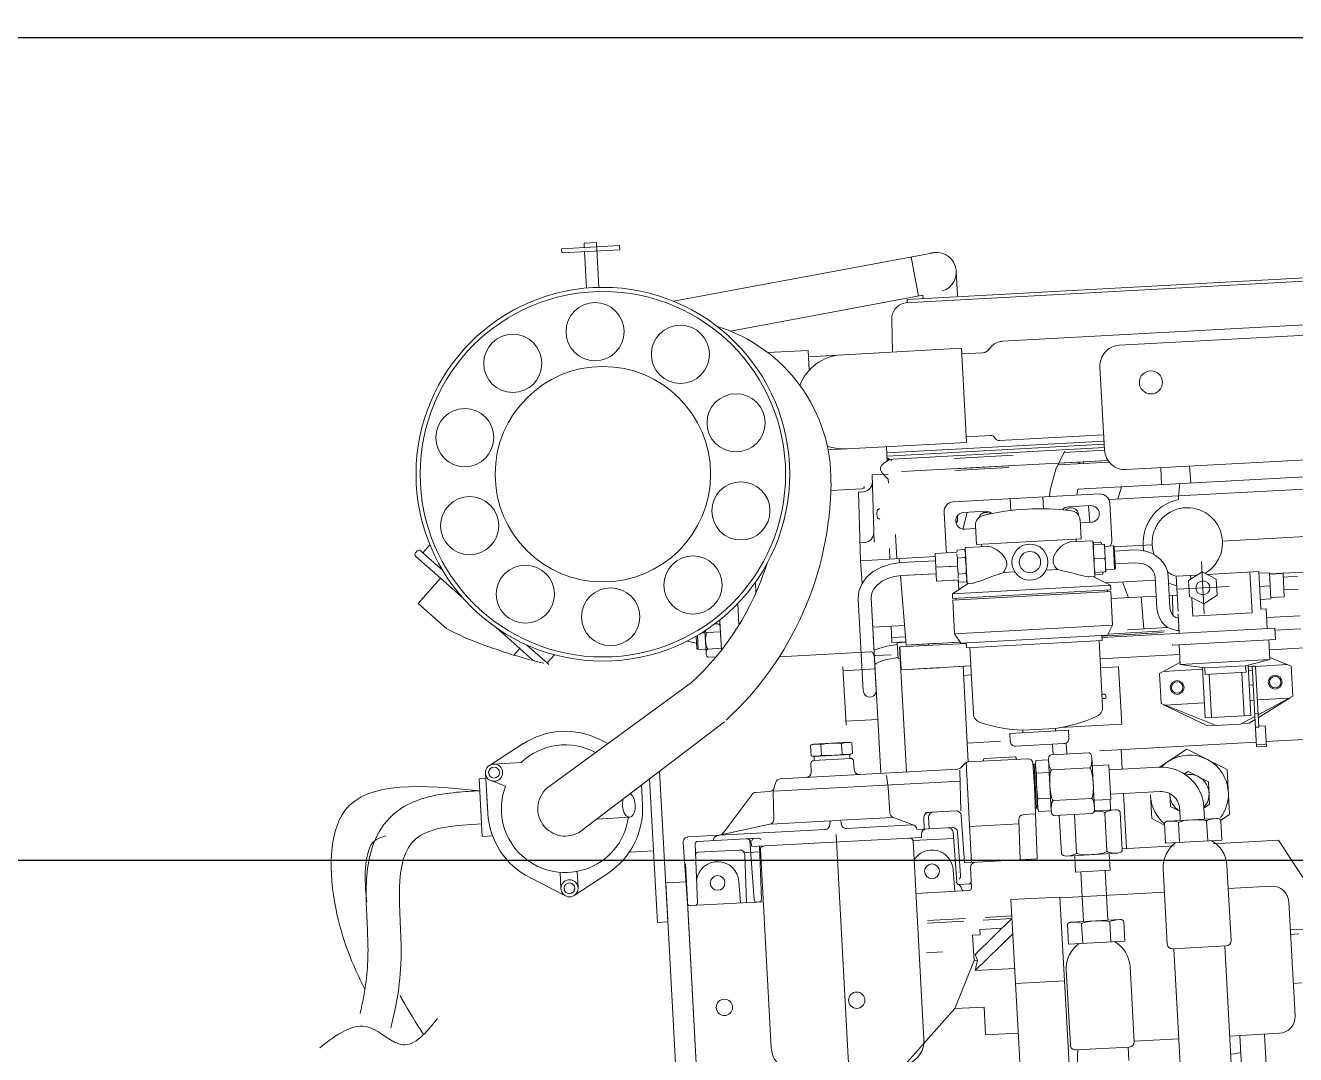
# Model space of a CAD drawing. Header units: millimetres. Extents: x 138823 to 235949, y -69097 to 9810.
# Drawn here: x 154877 to 156760, y -137 to 1388 of the extents above; entities that cross this region are included whole.
import ezdxf

# ---------------------------------------------------------------- set-up
doc = ezdxf.new("R2010")
doc.units = ezdxf.units.MM
for name, color, linetype in [('0 CASCO', 7, 'Continuous'), ('18 MOTORES E GERADORES', 14, 'Continuous'), ('Linha dagua', 151, 'Continuous')]:
    doc.layers.add(name, color=color, linetype=linetype)

msp = doc.modelspace()

# ---------------------------------------------------------------- linework, layer by layer
at = {"layer": '0 CASCO'}
msp.add_line((140903.4, 1370.7), (200903.1, 1370.2), dxfattribs=at)
msp.add_spline([(200903.2, 1388.3), (200899, 1107.7), (200869.8, 809.7), (200792.3, 479.5), (200650.1, 113.1), (200426.6, -294.3), (200098.8, -759.1), (199886.5, -1014.8), (199629.9, -1266.9), (199317.3, -1492.5), (198936.4, -1669), (198603.2, -1758), (198122.9, -1826.9), (197644.6, -1855.2), (197215, -1861.1), (193504.3, -1861.6), (153022.7, -1861.6), (151653.4, -1855.4), (150238.2, -1811.8), (149511.9, -1764.3), (148788.8, -1693.4), (148087.5, -1594.3), (147426.5, -1462.3), (146966.3, -1340.5), (146394.1, -1158.3), (145468.1, -835.6), (144958.3, -679.5), (144194, -504.4), (143676.8, -421.7), (143147.2, -361.7), (142042.9, -292.9), (140903.2, -261.7)], degree=3, dxfattribs=at)
at = {"layer": '18 MOTORES E GERADORES', "lineweight": 0, "ltscale": 10}
for p, q in [((155672.2, 1057.4), (155758.2, 1062.1)), ((155672.2, 1057.4), (155672.5, 1051.2)), ((155672.5, 1051.2), (155758.6, 1055.9)), ((155705.6, 1065.4), (155724.1, 1066.4)), ((155706, 1059.2), (155705.6, 1065.4)), ((155724.1, 1066.4), (155727.7, 1000)), ((155758.6, 1055.9), (155758.2, 1062.1)), ((155709.3, 999), (155706.3, 1053.1)), ((155838.3, 979.5), (156226.4, 1051.9)), ((156181.8, 977.2), (157412.5, 1044.2)), ((156184.4, 982.2), (157409.3, 1048.9)), ((156201.4, 987.2), (156190.6, 1045.3)), ((156257, 1024.3), (156259, 987.4)), ((155922.7, 935.1), (156208, 988.4)), ((156184.4, 982.2), (156184.6, 977.3)), ((156208, 988.4), (156208.3, 983.5)), ((156162.7, 904.1), (156161.8, 952.7)), ((156965.6, 954.9), (156325.5, 920.1)), ((156037.9, 906.5), (155978.2, 903.3)), ((156037.9, 906.5), (156039.5, 877.4)), ((156265, 909.7), (156038.4, 897.3)), ((156272.6, 770.2), (156265, 909.7)), ((156296.8, 903.1), (156265.5, 901.4)), ((156154.5, 754.8), (156476.4, 772.3)), ((156308.1, 780.4), (156272.2, 778.5)), ((156475.9, 781.5), (156321.5, 773.1)), ((156272.6, 770.2), (156067.3, 759)), ((156154, 763.7), (156155.2, 742.9)), ((156154.8, 750), (156476.7, 767.5)), ((156154.8, 750), (156476.7, 767.5)), ((156155, 745.1), (156476.9, 762.7)), ((156417.5, 755.4), (156477.2, 758.7)), ((156418.4, 757.1), (156418.4, 757.1)), ((156161, 742.4), (156161, 745.5)), ((156176.2, 726.9), (156482.3, 743.5)), ((156254.3, 746.5), (156341.6, 751.3)), ((156255.2, 731.2), (156335.8, 735.6)), ((156408.1, 737.1), (156484, 741.2)), ((156409.4, 739.6), (156482.3, 743.5)), ((156439.2, 738.8), (156438.6, 741.1)), ((156440.3, 741.2), (156440.6, 739.8)), ((156440.6, 739.8), (156440.5, 738.8)), ((156446.3, 739.1), (156446.1, 741.6)), ((156603.3, 735), (156605.3, 710.2)), ((156132.7, 722.1), (156156.2, 723.3)), ((156132.7, 722.1), (156135.5, 622.5)), ((156156.6, 715.6), (156157, 709.9)), ((156255.3, 728.7), (156335.1, 733.1)), ((156437.5, 701), (156893.2, 725.8)), ((156561.5, 707.8), (156560.8, 732.7)), ((156117.4, 701.6), (156071.5, 699.1)), ((156119.2, 697.1), (156112.6, 696.7)), ((156115.4, 594.9), (156112.6, 696.7)), ((156121, 701.7), (156120.9, 704.3)), ((156437.5, 701), (156436.1, 692)), ((156904.1, 708.2), (156483.8, 685.4)), ((156502.3, 704.6), (156497.1, 686.1)), ((156586.7, 691), (156589, 709.3)), ((156253, 682), (156469.8, 693.8)), ((156337.2, 686.6), (156338.2, 669)), ((156385.6, 689.2), (156386.6, 671.7)), ((156488.1, 625.6), (156485.2, 680.1)), ((156587, 685.4), (156586.7, 691)), ((156139.8, 666.8), (156139.9, 667.6)), ((156139.8, 665.8), (156139.8, 666.8)), ((156139.8, 664.8), (156139.8, 665.8)), ((156139.8, 663.8), (156139.8, 664.8)), ((156139.8, 662.8), (156139.8, 663.8)), ((156139.9, 662), (156139.8, 662.8)), ((156139.9, 667.6), (156140.1, 668.3)), ((156140, 661.2), (156139.9, 662)), ((156140.1, 660.4), (156140, 661.2)), ((156140.1, 668.3), (156140.2, 669)), ((156140.3, 659.8), (156140.1, 660.4)), ((156140.2, 669), (156140.3, 669.5)), ((156140.3, 669.5), (156140.5, 670)), ((156140.5, 659.1), (156140.3, 659.8)), ((156140.5, 670), (156140.8, 670.5)), ((156140.6, 658.6), (156140.5, 659.1)), ((156140.8, 670.5), (156141, 670.8)), ((156141, 670.8), (156141.4, 671)), ((156141.4, 671), (156142.2, 671)), ((156142.2, 671), (156143.6, 672.1)), ((156239.3, 666.7), (156242.2, 612.2)), ((156239.3, 666.7), (156239.9, 654.1)), ((156259, 661.2), (156259.4, 653.7)), ((156267.3, 641.8), (156273.7, 666.6)), ((156268.3, 666.3), (156300.8, 668.1)), ((156456.3, 676.6), (156423.8, 674.8)), ((156453.5, 676.4), (156455.5, 651.7)), ((156140.9, 658.1), (156140.6, 658.6)), ((156141.1, 657.7), (156140.9, 658.1)), ((156141.4, 657.4), (156141.1, 657.7)), ((156141.8, 657.2), (156141.4, 657.4)), ((156141.8, 657.2), (156142.6, 657.3)), ((156144, 656.4), (156142.6, 657.3)), ((156259.4, 654.1), (156257, 651.2)), ((156257.1, 650.9), (156259.4, 653.7)), ((156286.2, 642.5), (156269.6, 641.6)), ((156286, 647), (156287.5, 618.8)), ((156440.9, 655.4), (156442.4, 627.3)), ((156441.1, 651), (156457.7, 651.9)), ((156652, 624.1), (157162.5, 651.9)), ((156121.4, 621.9), (156114.7, 621.6)), ((156169.1, 597.8), (156167.1, 633.9)), ((156287.5, 618.8), (156442.4, 627.3)), ((156459.8, 624.6), (156426.2, 622.7)), ((156435.1, 626.9), (156435.3, 623.2)), ((156462.7, 571.3), (156459.8, 624.6)), ((156460.8, 621.7), (156460.1, 618.5)), ((156460.8, 621.7), (156471.9, 622.3)), ((156472.9, 619.2), (156471.9, 622.3)), ((155455.8, 606.5), (155458.3, 609.3)), ((155466.7, 606.8), (155463.5, 609.6)), ((155466.7, 606.8), (155477, 618.4)), ((155495.6, 581.1), (155466.7, 606.8)), ((156158.8, 597.3), (156158.3, 613)), ((156226.1, 605.8), (156258.7, 607.6)), ((156226.1, 605.8), (156228.3, 564.6)), ((156245.2, 606.8), (156258.7, 607.6)), ((156258, 607.5), (156258.7, 610.7)), ((156258, 607.5), (156258.7, 610.7)), ((156258.3, 608.3), (156258.2, 607.5)), ((156258.2, 604.8), (156258.3, 603.6)), ((156258.5, 609.5), (156258.3, 608.3)), ((156258.3, 603.6), (156258.4, 602.4)), ((156258.7, 610.7), (156258.5, 609.5)), ((156269.8, 611.4), (156258.7, 610.7)), ((156269.8, 611.4), (156258.7, 610.7)), ((156269.8, 611.4), (156270.8, 608.2)), ((156269.8, 611.4), (156270.2, 610.2)), ((156269.8, 611.4), (156270.8, 608.2)), ((156270.2, 610.2), (156270.5, 609)), ((156304.2, 616.1), (156270.5, 614.3)), ((156304.2, 616.1), (156270.5, 614.3)), ((156273.4, 561), (156270.5, 614.3)), ((156273.4, 561), (156270.5, 614.3)), ((156270.5, 609), (156270.7, 607.8)), ((156270.7, 607.8), (156270.9, 606.6)), ((156270.9, 606.6), (156271, 605.5)), ((156271, 603.1), (156270.9, 601.9)), ((156271, 605.5), (156271, 604.3)), ((156271, 604.3), (156271, 603.1)), ((156294.8, 619.2), (156295, 615.6)), ((156460.1, 618.5), (156477, 619.4)), ((156477, 619.4), (156479.3, 578.3)), ((156490.3, 616.9), (156477.2, 616.1)), ((156491.6, 615.7), (156490.3, 616.9)), ((156492.2, 582.3), (156490.3, 616.9)), ((156491.6, 615.4), (156547.8, 618.4)), ((156493.3, 583.6), (156491.6, 615.7)), ((156491.9, 609.2), (156521, 610.8)), ((155492.7, 568.8), (155456.1, 601.3)), ((156115.4, 594.9), (156226.3, 600.9)), ((156118.1, 561.7), (156115.4, 594.9)), ((156134.3, 578.8), (156146.5, 585.5)), ((156146.5, 585.5), (156160.1, 589.9)), ((156160.1, 589.9), (156174.6, 592)), ((156172.5, 598), (156173, 591.8)), ((156174.6, 592), (156226.7, 594.8)), ((156227.2, 585.2), (156259.9, 587)), ((156246.3, 586.2), (156259.9, 587)), ((156258.4, 602.4), (156258.7, 601.2)), ((156258.7, 601.2), (156259, 600.1)), ((156259, 600.1), (156259.3, 598.9)), ((156259.1, 594), (156259, 591.7)), ((156259, 591.7), (156259, 589.3)), ((156259, 589.3), (156259.1, 586.9)), ((156259.2, 596.4), (156259.1, 594)), ((156259.1, 586.9), (156259.3, 584.6)), ((156259.3, 598.9), (156259.2, 596.4)), ((156270.5, 599.5), (156259.3, 598.9)), ((156270.5, 599.5), (156259.3, 598.9)), ((156259.3, 584.6), (156259.5, 582.2)), ((156270.7, 600.7), (156270.5, 599.5)), ((156270.5, 599.5), (156270.9, 597.1)), ((156270.9, 601.9), (156270.7, 600.7)), ((156270.9, 597.1), (156271.3, 594.7)), ((156271.3, 594.7), (156271.6, 592.4)), ((156271.6, 592.4), (156271.8, 590)), ((156271.8, 590), (156272, 587.6)), ((156272, 587.6), (156272, 585.3)), ((156272, 585.3), (156272.1, 582.9)), ((156477.3, 598.8), (156462.1, 598)), ((156493, 590.1), (156522, 591.6)), ((156625.1, 516), (156620.9, 593.5)), ((156721.8, 575.2), (156910.5, 585.5)), ((155459.6, 531.5), (155492.7, 568.8)), ((155526.7, 538.7), (155492.7, 568.8)), ((156117.2, 560.3), (156124.3, 570.3)), ((156124.3, 570.3), (156134.3, 578.8)), ((156147.4, 564.5), (156155.8, 568.6)), ((156155.8, 568.6), (156165.4, 571.4)), ((156165.4, 571.4), (156175.7, 572.8)), ((156174.6, 572.7), (156182.9, 469.9)), ((156174.6, 572.7), (156182.9, 469.9)), ((156175.7, 572.8), (156227.7, 575.6)), ((156175.7, 572.8), (156225, 575.5)), ((156228.3, 564.6), (156261, 566.4)), ((156247.4, 565.7), (156261, 566.4)), ((156259.5, 582.2), (156259.8, 579.9)), ((156259.8, 579.9), (156260.2, 577.5)), ((156260.2, 572.7), (156260.1, 571.5)), ((156260.1, 571.5), (156260.1, 570.3)), ((156260.1, 570.3), (156260.1, 569.1)), ((156261.2, 552.3), (156260.1, 566.4)), ((156261.2, 552.3), (156260.1, 566.4)), ((156260.2, 577.5), (156260.6, 575.1)), ((156260.4, 573.9), (156260.2, 572.7)), ((156260.2, 566.4), (156261.3, 563.2)), ((156260.2, 566.4), (156261.3, 563.2)), ((156260.6, 575.1), (156260.4, 573.9)), ((156260.5, 566.4), (156260.6, 565.6)), ((156271.8, 575.7), (156260.6, 575.1)), ((156271.8, 575.7), (156260.6, 575.1)), ((156260.6, 565.6), (156260.9, 564.4)), ((156271.9, 578.2), (156271.8, 575.7)), ((156271.8, 575.7), (156272.1, 574.5)), ((156272, 580.5), (156271.9, 578.2)), ((156272.1, 582.9), (156272, 580.5)), ((156272.1, 574.5), (156272.4, 573.4)), ((156272.4, 573.4), (156272.7, 572.2)), ((156272.4, 563.8), (156273.1, 567.1)), ((156272.4, 563.8), (156273.1, 567.1)), ((156272.6, 565.1), (156272.4, 563.8)), ((156272.8, 566.3), (156272.6, 565.1)), ((156272.7, 572.2), (156272.8, 571)), ((156272.8, 571), (156272.9, 569.8)), ((156272.9, 567.4), (156272.8, 566.3)), ((156272.9, 569.8), (156273, 568.6)), ((156273, 568.6), (156272.9, 567.4)), ((156327.3, 577.3), (156344.3, 578.2)), ((156407.3, 581.7), (156390.4, 580.7)), ((156462.7, 571.3), (156454.6, 570.9)), ((156461.3, 571.2), (156485.9, 558.7)), ((156462.3, 577.4), (156479.3, 578.3)), ((156463.4, 574.2), (156462.3, 577.4)), ((156463.4, 574.2), (156474.5, 574.8)), ((156475.2, 578.1), (156474.5, 574.8)), ((156492.2, 582.3), (156479.1, 581.6)), ((156479.6, 562), (156552.6, 566)), ((156493.3, 583.6), (156492.2, 582.3)), ((156552.4, 571.1), (156554.9, 523.9)), ((156571.5, 572.2), (156574.1, 524.9)), ((156614.4, 573.7), (156583.2, 572)), ((156583.2, 572), (156586.1, 519.7)), ((156621.7, 578.5), (156601.8, 565.5)), ((156601.8, 565.5), (156603.1, 541.7)), ((156604.7, 573.1), (156605, 567.6)), ((156642.9, 567.7), (156621.7, 578.5)), ((156705.9, 578.7), (156629.5, 574.5)), ((156644.2, 544), (156642.9, 567.7)), ((156692.5, 577.9), (156695.8, 517.4)), ((156705.9, 578.7), (156708.9, 523)), ((156706, 576.2), (156721.7, 577.1)), ((156721.7, 577.1), (156723.8, 538.4)), ((156721.8, 575), (156741.8, 576.1)), ((156741.8, 576.1), (156743.7, 541.5)), ((156763.9, 571.8), (156742.1, 570.7)), ((155959.6, 562.9), (155960.5, 547.4)), ((156112.1, 538.6), (156113, 549.6)), ((156113, 549.6), (156117.2, 560.3)), ((156131.2, 539.7), (156132.1, 546.7)), ((156132.1, 546.7), (156135.3, 553.3)), ((156135.3, 553.3), (156140.5, 559.3)), ((156140.5, 559.3), (156147.4, 564.5)), ((156274.8, 561.1), (156251.7, 546)), ((156274.8, 561.1), (156251.7, 546)), ((156251.7, 546), (156485.9, 558.7)), ((156252, 538.7), (156486.3, 551.5)), ((156252.2, 536.3), (156486.5, 549.1)), ((156260.9, 564.4), (156261.3, 563.2)), ((156272.4, 563.8), (156261.3, 563.2)), ((156272.4, 563.8), (156261.3, 563.2)), ((156281.5, 561.5), (156273.4, 561)), ((156281.5, 561.5), (156273.4, 561)), ((156281.5, 561.5), (156283.1, 561.7)), ((156283.1, 561.7), (156285.5, 562.4)), ((156285.5, 562.4), (156288.5, 563.4)), ((156288.5, 563.4), (156292.1, 564.6)), ((156481.5, 551.2), (156481.6, 548.8)), ((156485.9, 558.7), (156486.3, 551.5)), ((156486.5, 549.1), (156489.2, 499.5)), ((156503.6, 563.4), (156512.5, 540)), ((156584.3, 552.6), (156661.7, 556.8)), ((156707, 556.9), (156722.8, 557.7)), ((156764.9, 552.7), (156743.2, 551.5)), ((155502.2, 493.8), (155459.6, 531.5)), ((155935.3, 499.8), (155933.6, 531.4)), ((155933.6, 531.4), (155935.3, 499.8)), ((156119.5, 401.9), (156112.1, 538.6)), ((156138.7, 402.9), (156131.2, 539.7)), ((156145.4, 279.8), (156131.2, 539.7)), ((156251.7, 546), (156252, 538.7)), ((156251.7, 546), (156252, 538.7)), ((156252.2, 536.3), (156254.9, 486.7)), ((156252.2, 536.3), (156254.9, 486.7)), ((156256.9, 539), (156257, 536.6)), ((156256.9, 539), (156257, 536.6)), ((156553.9, 542.3), (156487, 538.7)), ((156535.5, 494), (156531.7, 541.1)), ((156584.8, 544), (156573.1, 543.3)), ((156577.7, 543.6), (156578.5, 514.5)), ((156603.1, 541.7), (156624.3, 531)), ((156606.5, 540), (156608, 512.6)), ((156624.3, 531), (156644.2, 544)), ((156708.1, 537.5), (156723.8, 538.4)), ((156723.7, 540.4), (156743.7, 541.5)), ((156586.3, 516.3), (156587.8, 487.3)), ((156695.8, 517.4), (156608, 512.6)), ((156717, 523.4), (156708.9, 523)), ((156717, 523.4), (156718.5, 494.4)), ((156717.7, 510.6), (156767.1, 513.3)), ((155531.4, 479.8), (155503.3, 493.3)), ((155610.2, 464.7), (155575.2, 495.7)), ((155886.5, 457.7), (155884.7, 490.9)), ((155899.6, 501.3), (155904.1, 501.5)), ((155906.9, 507), (155907, 505.3)), ((155907, 505.3), (155909.4, 462.5)), ((155909.4, 462.5), (155907.6, 495.6)), ((156133.6, 496.4), (156180.5, 498.9)), ((156133.6, 496.4), (156180.5, 498.9)), ((156162.1, 473.6), (156160.8, 497.8)), ((156162.1, 473.6), (156160.8, 497.8)), ((156254.9, 486.7), (156489.2, 499.5)), ((156254.9, 486.7), (156489.2, 499.5)), ((156729.4, 495), (156473.5, 481.1)), ((156489.2, 499.5), (156481.6, 484.5)), ((156482.5, 486.2), (156566.1, 490.8)), ((156511.3, 492.6), (156570.4, 495.9)), ((156729.4, 495), (156730.4, 478)), ((156729.6, 492), (156768.1, 494.1)), ((155545.4, 471.1), (155545.4, 471.1)), ((155545.4, 471.1), (155545.4, 471.1)), ((155874.3, 472.4), (155858.5, 475.8)), ((155871.9, 483), (155872.9, 464.6)), ((155873.6, 484), (155874.8, 463.3)), ((155884.8, 488.1), (155880, 487.9)), ((155887.9, 488.4), (155907.9, 489.5)), ((156181.9, 482), (156161.7, 480.9)), ((156181.9, 482), (156161.7, 480.9)), ((156162.1, 473.6), (156182.5, 474.8)), ((156182.6, 474), (156169.8, 473.3)), ((156182.6, 474), (156169.8, 473.3)), ((156171.1, 449.7), (156169.8, 473.3)), ((156171.1, 449.7), (156169.8, 473.3)), ((156173.4, 467), (156272.3, 472.4)), ((156182.9, 469.9), (156263, 474.3)), ((156182.9, 469.9), (156230.5, 472.5)), ((156216.3, 469.3), (156216.2, 471.7)), ((156216.3, 469.3), (156216.2, 471.7)), ((156252.4, 473.7), (156263, 474.3)), ((156252.5, 471.3), (156272.3, 472.4)), ((156254.9, 486.7), (156264.1, 472.6)), ((156254.9, 486.7), (156264.1, 472.6)), ((156264.1, 472.6), (156481.6, 484.5)), ((156264.1, 472.6), (156481.6, 484.5)), ((156272.2, 473.1), (156272.6, 465.8)), ((156272.2, 473.1), (156272.6, 465.8)), ((156473.8, 476.8), (156272.6, 465.8)), ((156473.8, 476.8), (156272.6, 465.8)), ((156473.4, 483.3), (156564.3, 488.3)), ((156473.4, 484), (156473.8, 476.8)), ((156730.4, 478), (156577.9, 469.7)), ((156720.7, 477.5), (156722.3, 448.5)), ((156721.5, 463), (157022.6, 479.4)), ((155601.6, 455), (155610.2, 464.7)), ((155630.2, 446.9), (155610.2, 464.7)), ((155650.9, 443.3), (155621, 469.9)), ((155650.9, 443.3), (155661.7, 455.5)), ((155874.8, 463.3), (155872.9, 464.6)), ((155874.8, 463.3), (155886.2, 464)), ((155889.3, 464), (155909.2, 465.1)), ((155889.9, 451.8), (155901.2, 452.4)), ((155995, 452.6), (156130.6, 460)), ((156142.7, 465), (156135.5, 462.2)), ((156138.2, 454.3), (156160.9, 455.5)), ((156154.4, 468.2), (156142.7, 465)), ((156167.6, 470.4), (156154.4, 468.2)), ((156170, 470.6), (156167.6, 470.4)), ((156173.4, 467), (156230.7, 470.1)), ((156183.5, 281.9), (156173.4, 467)), ((156173.7, 467), (156175.5, 433.2)), ((156173.7, 467), (156175.5, 433.2)), ((156277.4, 466.1), (156282.7, 368.1)), ((156277.4, 466.1), (156282.7, 368.1)), ((156470.5, 449.3), (156588.3, 455.7)), ((156577.8, 470.6), (156577.9, 469.7)), ((156587.6, 470.3), (156589.1, 441.2)), ((155653.2, 441.3), (155650.9, 443.3)), ((156089.3, 437.4), (156094, 351.3)), ((156137, 434.4), (156089.6, 431.9)), ((156138.8, 442.5), (156136.6, 440.9)), ((156143.4, 444.8), (156138.8, 442.5)), ((156150.5, 447.4), (156143.4, 444.8)), ((156159.8, 449.7), (156150.5, 447.4)), ((156170.6, 451.5), (156159.8, 449.7)), ((156171, 451.5), (156170.6, 451.5)), ((156171.1, 449.7), (156174.4, 449.8)), ((156171.1, 449.7), (156174.4, 449.8)), ((156175.3, 433.2), (156278.8, 438.9)), ((156175.3, 433.2), (156232.5, 436.3)), ((156254.3, 437.5), (156278.8, 438.9)), ((156275.2, 296.6), (156267.5, 438.3)), ((156498.1, 437.5), (156471.3, 436)), ((156558.8, 427.9), (156589, 444.1)), ((156622.3, 434), (156564.3, 430.9)), ((156589.1, 441.2), (156722.3, 448.5)), ((156625.8, 435.9), (156589.1, 441.2)), ((156686.3, 439.2), (156625.8, 435.9)), ((156626.4, 426.3), (156625.8, 435.9)), ((156686.3, 439.2), (156722.3, 448.5)), ((156686.9, 429.5), (156686.3, 439.2)), ((156696.1, 438.1), (156690.1, 437.7)), ((156696.1, 438.5), (156700.9, 438.8)), ((156748, 440.9), (156701, 438.3)), ((156722.1, 451.3), (156753.9, 438.5)), ((156756.3, 394), (156753.9, 438.5)), ((156279.6, 425.6), (156268.2, 424.9)), ((156279.6, 425.6), (156268.2, 424.9)), ((156686.9, 429.5), (156626.4, 426.3)), ((156690.4, 432.2), (156696.4, 432.5)), ((155864.9, 414.2), (155653.7, 260.2)), ((156691.6, 410.4), (156697.6, 410.7)), ((156703.7, 388.5), (156750.8, 391)), ((156752.4, 391.5), (156752.3, 391.9)), ((156141.1, 359.4), (156093.7, 356.9)), ((155913.6, 356.1), (155700.7, 193.9)), ((156336.7, 338.9), (156423.8, 343.7)), ((156355.9, 343.6), (156404.3, 346.2)), ((156356.1, 340), (156355.9, 343.6)), ((156404.5, 342.6), (156404.3, 346.2)), ((155565.3, 291.4), (155615.3, 323.8)), ((155741.1, 323.9), (155729.1, 330)), ((156041.3, 321.6), (156045.4, 322.9)), ((156041.3, 321.6), (156042.2, 305.7)), ((156045.4, 322.9), (156098.6, 325.8)), ((156056.7, 322.4), (156057.6, 306.5)), ((156087.4, 324.1), (156088.3, 308.2)), ((156098.6, 325.8), (156102.8, 324.9)), ((156102.8, 324.9), (156103.7, 309)), ((156273.7, 324.6), (156322.8, 327.3)), ((156337.4, 326.8), (156336.7, 338.9)), ((156345, 320), (156416.8, 323.9)), ((156400.2, 323), (156401.1, 307.4)), ((156420.5, 324.7), (156421.4, 308.5)), ((156046.4, 304.8), (156042.2, 305.7)), ((156045.4, 298.7), (156101.2, 301.7)), ((156046.4, 304.8), (156099.6, 307.7)), ((156046.5, 304.8), (156046.8, 298.7)), ((156099.5, 307.7), (156099.8, 301.6)), ((156103.7, 309), (156099.6, 307.7)), ((156363.4, 301.4), (156275, 296.6)), ((156345, 304), (156299, 301.5)), ((156346.3, 302.9), (156346.4, 301.7)), ((155571.5, 293.5), (155612.2, 295.7)), ((155829.8, 59.6), (155817.6, 283)), ((155996.4, 271.7), (156259.8, 286)), ((156041.9, 294.9), (156042.3, 281.3)), ((156105.1, 298.4), (156106.2, 284.8)), ((156262.9, 284.6), (156264.2, 224.4)), ((156264.8, 288.4), (156270, 294.2)), ((156272, 295.8), (156280.1, 147.5)), ((156297.9, 300.3), (156297.9, 299)), ((156371, 294.7), (156373.5, 260.7)), ((156374.7, 293.4), (156372.9, 293.3)), ((156372.9, 293.3), (156376.5, 228.2)), ((156374.7, 293.4), (156375.3, 298.6)), ((156374.7, 293.4), (156378.3, 228.3)), ((156375.3, 298.6), (156394, 299.6)), ((156394, 299.8), (156398.2, 224)), ((155550, 271.7), (155560, 272.3)), ((155550, 271.7), (155554.7, 186)), ((155559.5, 280.1), (155563, 220.7)), ((155589.2, 260.8), (155567.7, 268.9)), ((155802.8, 271.7), (155814.4, 58.7)), ((155985.9, 253.1), (156263.2, 268.2)), ((155986.1, 254.2), (155989.9, 266.6)), ((156153.8, 276.6), (156156.3, 258.7)), ((156395.1, 280.8), (156376.4, 279.8)), ((155790.8, 262.6), (155792.3, 233.1)), ((155911.9, 191.3), (155954.9, 248.6)), ((155960.3, 251.5), (155980.7, 252.6)), ((155987, 211.7), (155985.8, 251.9)), ((156156.3, 258.7), (156158.8, 221.1)), ((156377.4, 152.8), (156373.5, 260.7)), ((155561.6, 244), (155563, 220.7)), ((156378.3, 228.3), (156376.5, 228.2)), ((156379.5, 223.1), (156378.3, 228.3)), ((156378.4, 242), (156397.1, 243)), ((155724.5, 212), (155773, 214.7)), ((155983.1, 204.5), (156070.4, 209.3)), ((156072.2, 209.1), (156084.3, 209.7)), ((156086.1, 210.1), (156162.7, 214.3)), ((156086.9, 207.4), (156087, 205)), ((156194.4, 203), (156163.4, 214.7)), ((156210, 197.1), (156209.3, 214.2)), ((156257.1, 224), (156211.6, 221.5)), ((156217, 197.5), (156216.4, 214.6)), ((156269.8, 147), (156264.8, 217.2)), ((156352.1, 151.5), (156349.9, 211)), ((156375, 219.5), (156356.8, 218.5)), ((156398.2, 224.2), (156379.5, 223.1)), ((156410.1, 217.5), (156413.2, 161)), ((155859.5, 185.4), (156063.2, 196.4)), ((155903.8, 187.6), (155981.2, 204.4)), ((156069.9, 206.5), (156070, 204.1)), ((156079.4, 189.3), (156100.3, -195.6)), ((156094.6, 198.2), (156191.4, 203.4)), ((156199.1, 196.6), (156251.6, 199.4)), ((156205.8, 184.8), (156205.8, 190)), ((156258, 118.4), (156252.7, 192.3)), ((156263.9, 128.2), (156259.2, 192.7)), ((156277.2, 200.8), (156350.1, 204.8)), ((155570.2, 186.9), (155554.7, 186)), ((155859.1, 86.9), (155852.6, 177.6)), ((155873.7, 87.7), (155870.4, 175.1)), ((155873.9, 178.9), (155962.7, 183.7)), ((155951.5, 179.5), (155957.7, 92.3)), ((155954.1, 171.1), (155953.5, 176.3)), ((155954.1, 171.1), (156205.8, 184.8)), ((155968.6, 92.9), (155965.7, 171.7)), ((156253.3, 183.3), (156193.3, 180.1)), ((156193.4, 179.1), (156209.4, -114.9)), ((155772.8, 163.1), (155808.6, 165)), ((155936.2, 166.1), (155874.5, 162.7)), ((155946.5, 88.1), (155943.9, 159.1)), ((155967.3, 163.3), (155946.9, 162.2)), ((155967.1, 166.8), (155983.1, -127.2)), ((156377.4, 152.8), (156269.8, 147)), ((155671.4, 108.6), (155670.1, 133.1)), ((155696.7, 110), (155695.4, 134.5)), ((155855.8, 145.6), (155880.9, -315.6)), ((156252.9, 136.9), (156255.2, 104.9)), ((156279.8, 109.8), (156278.6, 140.3)), ((155678.3, 98), (155625.3, 125.1)), ((155691, 98.7), (155740.7, 131.4)), ((155826.7, 117.3), (155857.4, 119)), ((155826.7, 117.3), (155879.8, -858.8)), ((155910.9, -863.3), (155857, 125.2)), ((155935, 119.6), (155937.3, 87.6)), ((156276, 115.8), (156261.8, 115)), ((156197.6, 101.8), (156276.3, 106.1)), ((156265.3, 108.7), (156265.2, 109.1)), ((156338.5, 92.5), (156411.1, 96.4)), ((155863, 83.6), (155971.3, 89.5)), ((156338.5, 92.5), (156353, -173.6)), ((155814.4, 58.7), (155829.8, 59.6)), ((156214.7, 57.6), (156268.4, 60.5)), ((156214.8, 61.6), (156271.3, 64.6)), ((156340, 64.4), (156285.4, 11.4)), ((156297.2, 62.1), (156340, 64.4)), ((156300.1, 66.2), (156339.8, 68.4)), ((156281.6, 40), (156292.8, 40.6)), ((156283.7, 2.5), (156281.6, 40)), ((156341.3, 41.8), (156285.2, -12.6)), ((156325.5, 50.3), (156292.3, 48.5)), ((156292.8, 40.6), (156292.3, 48.5)), ((156213.2, 13.8), (156236.9, 15.1)), ((156255.4, -69), (156283.7, 2.5)), ((156283.7, 2.5), (156288.7, 2.8)), ((156288.7, 2.8), (156285.2, -12.6)), ((156288.7, 2.8), (156285.4, 11.4)), ((156344, -9.4), (156285.2, -12.6)), ((156169.6, -165.2), (156255.4, -69)), ((156298.6, -66.7), (156255.4, -69)), ((156300.9, -108.1), (156298.6, -66.7)), ((156349.3, -105.5), (156300.9, -108.1))]:
    msp.add_line(p, q, dxfattribs=at)
at = {"layer": '18 MOTORES E GERADORES', "lineweight": 0}
for p, q in [((156469, 476.5), (156474.4, 378.5)), ((156502.7, 352.7), (156498.1, 437.5)), ((156622.2, 436.5), (156626.2, 361.9)), ((156694, 365.6), (156689.9, 440.2)), ((156702.6, 318.9), (156696.1, 438.5)), ((156705.9, 348.3), (156700.9, 438.8)), ((156558.8, 427.9), (156561.2, 383.4)), ((156635.9, 362.4), (156632.4, 426.6)), ((156684.3, 365.1), (156680.8, 429.2)), ((156561.2, 383.4), (156642.6, 350.7)), ((156564.6, 382), (156564.6, 381.3)), ((156564.6, 381.3), (156628.9, 350.6)), ((156567, 381), (156625, 384.2)), ((156692.8, 387.9), (156698.8, 388.2)), ((156704.9, 366.5), (156756.3, 394)), ((156705.1, 362.2), (156752.4, 391.5)), ((156626.2, 361.9), (156694, 365.6)), ((156700.1, 364), (156678.9, 352.6)), ((156691.8, 354), (156700.4, 359.3)), ((156699.9, 368.5), (156704.7, 368.8)), ((156412, 347.8), (156502.7, 352.7)), ((156424.5, 331.6), (156423.8, 343.7)), ((156628.9, 350.6), (156641.2, 351.2)), ((156642.6, 350.7), (156678.9, 352.6)), ((156680.3, 353.4), (156691.8, 354)), ((156701, 348), (156705.9, 348.3)), ((156705.8, 349.7), (156715.5, 350.2)), ((156715.5, 350.2), (156717.1, 319.7)), ((156716.7, 326.8), (157038.2, 344.3)), ((156702.2, 326), (156469.8, 313.3)), ((156702.4, 322.3), (156716.9, 323.1)), ((156397.8, 307.2), (156453.8, 310.3)), ((156462.5, 227.5), (156458.3, 303.5)), ((156501.8, 315.1), (156503.4, 285.8)), ((156599.4, 315.5), (156558.5, 288.8)), ((156658.9, 285.4), (156599.4, 315.5)), ((156702.6, 318.9), (156717.1, 319.7)), ((156455, 287.7), (156399, 284.7)), ((156483.6, 292.3), (156459, 290.9)), ((156486.4, 241.2), (156483.6, 292.3)), ((156557.8, 288.8), (156484, 284.7)), ((156601.2, 282.5), (156595.5, 278.8)), ((156631.2, 267.3), (156601.2, 282.5)), ((156662.5, 218.8), (156658.9, 285.4)), ((156633, 233.8), (156631.2, 267.3)), ((156559.7, 252.7), (156486, 248.7)), ((156505.4, 249.8), (156509.8, 168.4)), ((156545.3, 247.7), (156547.2, 212.6)), ((156573.9, 249.7), (156574.9, 230.6)), ((156457.5, 242.6), (156401.4, 239.6)), ((156486.4, 241.2), (156461.8, 239.9)), ((156485.3, 241.1), (156486.2, 225.3)), ((156574.9, 230.6), (156588.6, 223.7)), ((156588.6, 226.9), (156589.5, 209.8)), ((156624.6, 228.3), (156633, 233.8)), ((156624.6, 228.8), (156625.5, 211.8)), ((156458.7, 220.1), (156402.7, 217)), ((156432.7, 218.7), (156435.8, 162.2)), ((156462.1, 224), (156493, 225.7)), ((156477.8, 220.7), (156480.8, 164.7)), ((156503.4, 165.9), (156500.3, 221.9)), ((156547.2, 212.6), (156566.1, 203)), ((156571.4, 208.8), (156643.6, 212.8)), ((156630.1, 179.6), (156628.5, 208.7)), ((156649.4, 210.3), (156662.5, 218.8)), ((156651, 180.9), (156649.4, 209.9)), ((156567.6, 176.4), (156566, 205.4)), ((156588.4, 177.5), (156586.8, 206.5)), ((156503.3, 168), (156580.8, 172.2)), ((156567.6, 176.4), (156651, 180.9)), ((156638.3, 175.4), (156735.1, 180.6)), ((156829.5, 35.9), (156735.1, 180.6)), ((156496.5, 161.4), (156420.6, 157.2)), ((156433, 157.9), (156434.3, 133.3)), ((156484.1, 160.7), (156485.4, 136.1)), ((156485.4, 136.1), (156434.3, 133.3)), ((156441.9, 133.7), (156445.9, 60)), ((156477.9, 135.7), (156481.9, 61.9)), ((156564, 138.3), (156570.1, 26.7)), ((156658.6, 143.4), (156664.7, 31.8)), ((156411.1, 96.4), (156425.6, -169.7)), ((156411.2, 95.2), (156565.9, 103.6)), ((156660.5, 108.8), (156724.8, 112.3)), ((156750.4, 89.4), (156759.6, -80)), ((156500, 62.9), (156427.8, 59)), ((156443.2, 56.6), (156444.8, 27.7)), ((156484.9, 58.9), (156486.5, 29.8)), ((156505.8, 60), (156507.3, 31.1)), ((156422.3, 55.5), (156423.9, 26.5)), ((156752.6, 47.7), (156819.5, 51.3)), ((156753, 41), (156765.1, 41.6)), ((156507.3, 31.1), (156423.9, 26.5)), ((156657.5, 23.9), (156578.1, 19.5)), ((156580, 19.6), (156594.6, -249.3)), ((156655.6, 23.8), (156669.5, -231.6)), ((156426.5, -123.2), (156420.4, -11.5)), ((156521, -118), (156515, -6.4)), ((156345.3, -31.6), (156417.9, -27.7)), ((156757, -31.6), (156769.1, -31)), ((156662.9, -109.6), (156736.7, -105.6)), ((156677.9, -108.8), (156680.9, -163.5)), ((156714.2, -106.8), (156717.2, -161.5)), ((156513.9, -126), (156434.5, -130.3)), ((156513.1, -146), (156512, -126.1)), ((156521, -117.3), (156587.2, -113.7))]:
    msp.add_line(p, q, dxfattribs=at)
at = {"layer": '18 MOTORES E GERADORES', "lineweight": 0, "ltscale": 10}
msp.add_lwpolyline([(156509.5, 729.9), (156786.2, 745, 0.414214), (156815.3, 777.4), (156808.6, 900.3, 0.414214), (156776.1, 929.4), (156499.5, 914.3, 0.414214), (156470.4, 881.9), (156477.1, 759, 0.414214)], format="xyb", close=True, dxfattribs=at)
for points in [[(156395.6, 689.8), (156396.5, 700.2), (156405.7, 732.3), (156418.4, 757.1)], [(156426.2, 622.7), (156423.1, 622.1), (156419.6, 620.5), (156416, 618.2), (156412.4, 615.3), (156409.1, 612.1), (156406.2, 608.7), (156403.8, 605.1), (156402, 601.4), (156401.1, 597.8), (156400.9, 594.7)], [(156460.3, 618.5), (156460.4, 619.3), (156460.6, 620.5), (156460.8, 621.7)], [(156472.7, 619.2), (156472.6, 620), (156472.3, 621.2), (156471.9, 622.3)], [(156258.7, 610.7), (156258.5, 609.5), (156258.3, 608.3), (156258.2, 607.5)], [(156258.2, 604.8), (156258.3, 603.6), (156258.4, 602.4), (156258.7, 601.2), (156259, 600.1), (156259.3, 598.9)], [(156269.8, 611.4), (156270.2, 610.2), (156270.5, 609), (156270.7, 607.8), (156270.9, 606.6), (156271, 605.5)], [(156271, 605.5), (156271, 604.3), (156271, 603.1), (156270.9, 601.9), (156270.7, 600.7), (156270.5, 599.5)], [(156332.3, 590.9), (156331.7, 594.3), (156330.3, 597.8), (156328.1, 601.3), (156325.2, 604.6), (156321.7, 607.9), (156317.7, 610.9), (156313.3, 613.4), (156309.1, 615.3), (156305.4, 616.1), (156304.1, 616.1)], [(156461, 618.6), (156460.8, 616.4), (156460.6, 614.4), (156460.6, 612.3), (156460.6, 610.3), (156460.7, 608.2)], [(156460.7, 608.2), (156460.8, 606.2), (156461, 604.1), (156461.3, 602.1), (156461.7, 600.1), (156462.1, 598)], [(156476.2, 619.4), (156476.6, 617.3), (156477, 615.3), (156477.2, 613.2), (156477.5, 611.2), (156477.6, 609.2)], [(156521, 610.8), (156529.5, 610.6), (156537.8, 609.2), (156545.7, 606.5), (156552.8, 602.7), (156559, 597.9), (156564.1, 592.3), (156567.9, 586), (156570.4, 579.2), (156571.5, 572.2)], [(156259.3, 598.9), (156259.2, 596.4), (156259.1, 594), (156259, 591.7), (156259, 589.3), (156259.1, 586.9)], [(156259.1, 586.9), (156259.3, 584.6), (156259.5, 582.2), (156259.8, 579.9), (156260.2, 577.5), (156260.6, 575.1)], [(156270.5, 599.5), (156270.9, 597.1), (156271.3, 594.7), (156271.6, 592.4), (156271.8, 590), (156272, 587.6)], [(156272, 587.6), (156272, 585.3), (156272.1, 582.9), (156272, 580.5), (156271.9, 578.2), (156271.8, 575.7)], [(156327.3, 577.3), (156329.1, 580), (156330.6, 582.8), (156331.6, 585.6), (156332.2, 588.3), (156332.3, 590.9)], [(156400.9, 594.7), (156401.2, 592.2), (156402.1, 589.6), (156403.4, 586.8), (156405.2, 584.2), (156407.3, 581.7)], [(156462.1, 598), (156461.9, 595.9), (156461.8, 593.8), (156461.7, 591.8), (156461.7, 589.7), (156461.8, 587.7)], [(156461.8, 587.6), (156461.9, 585.6), (156462.2, 583.6), (156462.4, 581.5), (156462.8, 579.5), (156463.2, 577.4)], [(156477.3, 598.8), (156477.7, 596.7), (156478.1, 594.7), (156478.4, 592.7), (156478.6, 590.6), (156478.7, 588.6)], [(156478.7, 588.6), (156478.8, 586.5), (156478.8, 584.5), (156478.7, 582.4), (156478.6, 580.4), (156478.4, 578.2)], [(156522, 591.6), (156527.7, 591.5), (156533.1, 590.6), (156538.2, 588.8), (156542.7, 586.4), (156546.5, 583.3), (156549.5, 579.6), (156551.5, 575.6), (156552.4, 571.1)], [(156131.2, 539.7), (156132.1, 546.7), (156135.3, 553.3), (156140.5, 559.3), (156147.4, 564.5), (156155.8, 568.6), (156165.4, 571.4), (156175.7, 572.8)], [(156260.6, 575.1), (156260.4, 573.9), (156260.2, 572.7), (156260.1, 571.5), (156260.1, 570.3), (156260.1, 569.1)], [(156260.5, 566.4), (156260.6, 565.6), (156260.9, 564.4), (156261.3, 563.2)], [(156271.8, 575.7), (156272.1, 574.5), (156272.4, 573.4), (156272.7, 572.2), (156272.8, 571), (156272.9, 569.8)], [(156272.9, 567.4), (156272.8, 566.3), (156272.6, 565.1), (156272.4, 563.8)], [(156272.9, 569.8), (156273, 568.6), (156272.9, 567.4)], [(156281.5, 561.5), (156283.1, 561.7), (156285.5, 562.4), (156288.5, 563.4), (156292.1, 564.6), (156296.2, 566.2)], [(156296.2, 566.2), (156306.5, 570), (156312.6, 572.3), (156319.5, 574.7), (156327.3, 577.3)], [(156407.3, 581.7), (156415.4, 579.9), (156422.5, 578.2), (156428.8, 576.7)], [(156428.8, 576.7), (156439.4, 574), (156443.7, 572.9), (156447.5, 572), (156450.5, 571.4), (156452.9, 571), (156454.6, 570.9)], [(156463.4, 574.2), (156463, 575.4), (156462.7, 576.6), (156462.5, 577.4)], [(156474.5, 574.8), (156474.7, 576.1), (156474.9, 577.3), (156475, 578.1)], [(156554.9, 523.9), (156556, 516.9), (156558.5, 510.1), (156562.3, 503.8), (156567.4, 498.2), (156569.9, 496.3)], [(156574.1, 524.9), (156575, 520.5), (156576.9, 516.4), (156579.9, 512.8), (156579.9, 512.8)], [(156170, 470.6), (156167.6, 470.4), (156154.4, 468.2), (156142.7, 465), (156135.5, 462.2)], [(156171, 451.5), (156170.6, 451.5), (156159.8, 449.7), (156150.5, 447.4), (156143.4, 444.8), (156138.8, 442.5), (156136.6, 440.9)], [(156420.5, 324.7), (156420.3, 324.6), (156419.8, 324.4), (156419, 324.2), (156418, 324), (156416.8, 323.9)], [(156397.8, 307.2), (156396.6, 306.8), (156395.4, 305.7), (156394.6, 304), (156394.1, 301.9), (156394, 299.8)], [(156394, 299.8), (156394.5, 295.3), (156395.3, 290.9), (156396.4, 287.4), (156397.7, 285.3), (156399, 284.7)], [(156399, 284.7), (156397.8, 283.6), (156396.8, 280.3), (156396.2, 275), (156395.9, 268.5), (156396.1, 261.9)], [(156396.1, 261.9), (156396.6, 255.3), (156397.6, 248.8), (156398.8, 243.6), (156400.2, 240.5), (156401.4, 239.6)], [(156401.4, 239.6), (156400.3, 238.8), (156399.2, 236.6), (156398.4, 233), (156398.1, 228.5), (156398.2, 224)], [(156398.2, 224), (156398.5, 221.9), (156399.2, 219.9), (156400.2, 218.2), (156401.4, 217.3), (156402.7, 217)], [(155905.2, 187.8), (155902.8, 187.4), (155900.5, 186.2), (155898.7, 184.4), (155897.7, 182.3), (155897.4, 180.1)]]:
    msp.add_lwpolyline(points, dxfattribs=at)
for points in [[(155916.3, 358.6, 0.207143), (156071.7, 710.5, 0.207143)], [(155864.9, 414.2, 0.130277), (155977, 590.9, 0.130277)]]:
    msp.add_lwpolyline(points, format="xyb", dxfattribs=at)
at = {"layer": '18 MOTORES E GERADORES', "lineweight": 0}
for points in [[(156458.3, 303.3), (156458, 305.4), (156457.3, 307.4), (156456.3, 309.1), (156455, 310), (156453.8, 310.3)], [(156455, 287.7), (156456.2, 288.5), (156457.3, 290.7), (156458.1, 294.3), (156458.4, 298.8), (156458.3, 303.3)], [(156460.4, 265.4), (156459.9, 272), (156458.9, 278.5), (156457.7, 283.6), (156456.3, 286.8), (156455, 287.7)], [(156457.5, 242.6), (156458.7, 243.7), (156459.7, 247), (156460.3, 252.3), (156460.6, 258.8), (156460.4, 265.4)], [(156462.5, 227.5), (156462, 232), (156461.2, 236.4), (156460.1, 239.9), (156458.7, 242), (156457.5, 242.6)], [(156458.7, 220.1), (156459.9, 220.5), (156461, 221.6), (156461.9, 223.3), (156462.4, 225.4), (156462.5, 227.5)], [(156477.8, 220.7), (156477.1, 221.7), (156475, 222.5), (156471.5, 223.2), (156467, 223.6), (156462.1, 223.8)], [(156493, 225.7), (156488.4, 225.2), (156484.1, 224.4), (156480.5, 223.3), (156478.4, 222), (156477.8, 220.7)], [(156500.3, 221.9), (156499.9, 223.1), (156498.9, 224.3), (156497.2, 225.1), (156495.1, 225.6), (156493, 225.7)], [(156571.4, 208.8), (156570.5, 208.8), (156569.7, 208.6), (156568.8, 208.3), (156568.1, 208), (156567.5, 207.7), (156566.9, 207.2), (156566.5, 206.8), (156566.2, 206.3), (156566, 205.8), (156566, 205.3)], [(156586.8, 206.5), (156586.1, 207.4), (156583.9, 208.2), (156580.3, 208.7), (156575.9, 208.9), (156571.4, 208.8)], [(156628.5, 208.7), (156627.6, 209.6), (156624.6, 210.4), (156619.7, 210.9), (156613.7, 211), (156607.5, 210.8), (156601.4, 210.3), (156595.4, 209.6), (156590.6, 208.5), (156587.7, 207.4), (156586.8, 206.5)], [(156643.6, 212.8), (156639.2, 212.4), (156634.8, 211.7), (156631.3, 210.8), (156629.2, 209.7), (156628.5, 208.7)], [(156649.4, 209.9), (156649.1, 210.8), (156648.3, 211.7), (156646.9, 212.4), (156645.3, 212.7), (156643.6, 212.8)], [(156413.2, 161), (156413.6, 159.8), (156414.7, 158.7), (156416.4, 157.8), (156418.5, 157.3), (156420.6, 157.2)], [(156420.6, 157.2), (156425.1, 157.7), (156429.5, 158.5), (156433, 159.7), (156435.1, 161), (156435.8, 162.2)], [(156435.8, 162.2), (156436.8, 161), (156440.1, 160), (156445.4, 159.4), (156451.9, 159.1), (156458.5, 159.3)], [(156458.5, 159.3), (156465.1, 159.8), (156471.6, 160.8), (156476.8, 162), (156479.9, 163.4), (156480.8, 164.7)], [(156480.8, 164.7), (156481.6, 163.5), (156483.8, 162.4), (156487.5, 161.7), (156491.9, 161.3), (156496.5, 161.4)], [(156496.5, 161.4), (156498.5, 161.7), (156500.6, 162.4), (156502.2, 163.4), (156503.1, 164.7), (156503.4, 165.9)], [(156427.8, 59), (156426.9, 58.9), (156426, 58.7), (156425.2, 58.5), (156424.5, 58.2), (156423.8, 57.8), (156423.3, 57.4), (156422.8, 56.9), (156422.5, 56.4), (156422.4, 55.9), (156422.3, 55.4)], [(156443.2, 56.6), (156442.5, 57.5), (156440.2, 58.3), (156436.7, 58.9), (156432.2, 59.1), (156427.8, 59)], [(156484.9, 58.9), (156483.9, 59.8), (156480.9, 60.5), (156476, 61), (156470, 61.2), (156463.9, 61), (156457.8, 60.5), (156451.8, 59.7), (156447, 58.7), (156444.1, 57.6), (156443.2, 56.6)], [(156500, 62.9), (156495.5, 62.5), (156491.2, 61.8), (156487.6, 60.9), (156485.5, 59.9), (156484.9, 58.9)], [(156505.8, 60), (156505.5, 60.9), (156504.6, 61.8), (156503.3, 62.5), (156501.6, 62.9), (156500, 62.9)], [(156679.3, -134.2), (156670.1, -136.2), (156664.4, -136.7)]]:
    msp.add_lwpolyline(points, dxfattribs=at)
at = {"layer": '18 MOTORES E GERADORES', "lineweight": 0, "ltscale": 10}
for centre, radius in [((155733.5, 723.1), 277), ((155733.5, 723.1), 270.9), ((155722, 934.4), 43.1), ((155848.5, 900.8), 43.1), ((155600, 887.3), 43.1), ((155733.5, 723.1), 159.7), ((156545.9, 859.2), 17.1), ((155931, 799.3), 43.1), ((155528.9, 777.4), 43.1), ((155938.1, 668.7), 43.1), ((155536, 646.8), 43.1), ((156366.6, 592.8), 26.7), ((156366.6, 592.8), 15.8), ((155618.6, 545.3), 43.1), ((155867.1, 558.8), 43.1), ((156623, 554.7), 10.4), ((155745, 511.7), 43.1), ((156584.9, 407), 10.3), ((156584.9, 407), 8.6), ((156730.1, 414.9), 10.3), ((156730.1, 414.9), 8.6), ((155572.2, 280.8), 12.7), ((155572.2, 280.8), 8), ((156221.4, 134.6), 10.9), ((155684, 109.3), 12.7), ((155684, 109.3), 8), ((155903.6, 117.3), 10.9), ((155913.7, -67.2), 12.1), ((156109.8, -56.5), 12.1)]:
    msp.add_circle(centre, radius, dxfattribs=at)
for centre, radius, start, end in [((156228, 1022.6), 29.4, 288.2177, 108.0345), ((156186, 953.2), 24.2, 102.7094, 181.1154), ((155832.2, 713.4), 239.5, 359.309, 72.7946), ((156296.2, 915), 11.9, 273.1154, 328.0979), ((156326.8, 895.9), 24.2, 93.1154, 148.0979), ((156091, 830.3), 69.8, 93.1154, 159.5048), ((156308.5, 773.2), 7.27, 29.859, 93.1154), ((156321.1, 780.4), 7.27, 209.859, 273.1154), ((156091, 830.3), 69.8, 249.1042, 273.1154), ((156150.7, 737.2), 10.9, 44.4145, 67.4426), ((156117.2, 705.3), 3.69, 273.1154, 353.5213), ((156118.5, 711.6), 14.5, 273.1154, 1.6154), ((156253.8, 667.5), 14.5, 93.1154, 183.1154), ((156470.6, 679.3), 14.5, 3.1154, 93.1154), ((156599.8, 621.3), 65.4, 101.2845, 190.4198), ((156269, 654), 12.4, 93.1154, 273.1154), ((156300.5, 647.8), 14.5, 103.5175, 183.1154), ((156301.5, 655.8), 10.8, 51.2661, 162.6469), ((156382.1, 308.4), 363.6, 82.7132, 103.5175), ((156301.5, 655.8), 12.4, 45.0219, 93.1154), ((156424.5, 662.5), 12.4, 93.1154, 141.2088), ((156427.6, 662.6), 10.8, 0.4165, 138.0672), ((156426.3, 654.6), 14.5, 3.1154, 82.7132), ((156457, 664.2), 12.4, 273.1154, 93.1154), ((156599.9, 621.3), 52.2, 300.0167, 199.7947), ((156120.6, 636.4), 14.5, 273.1154, 1.6154), ((156473.6, 624.8), 14.5, 325.4501, 3.1154), ((155458.6, 604.1), 3.69, 138.4235, 228.4235), ((155461, 606.9), 3.69, 48.4235, 138.4235), ((156256.7, 613), 14.5, 183.1154, 205.762), ((156599.9, 621.3), 52.2, 235.6128, 251.3105), ((156599.8, 621.3), 65.4, 244.8292, 255.9338), ((156588.7, 523.2), 13.6, 230.1276, 261.3712), ((156595.5, 554.4), 63.6, 246.2021, 262.8527), ((156130.8, 456.3), 3.69, 12.7094, 93.1154), ((156138, 457.9), 3.69, 192.7094, 273.1154), ((156129.1, 402.4), 9.6, 177.2122, 3.1154), ((156297.2, 368.8), 14.5, 183.1154, 252.1719), ((155677.6, 227.3), 114.8, 63.3383, 122.8924), ((156367, 585.7), 242.4, 252.1719, 267.3762), ((155677.6, 227.3), 94.6, 61.5414, 133.7356), ((156050.4, 295.8), 27.4, 76.7724, 109.4583), ((156077.9, 216.8), 107.8, 84.9021, 101.3286), ((156096.5, 298.3), 27.4, 76.7724, 109.4583), ((156344.6, 327.2), 7.27, 183.1154, 273.1154), ((156048.4, 332.3), 27.4, 256.7725, 289.4584), ((156067.1, 413.8), 107.8, 264.9022, 281.3286), ((156094.6, 334.8), 27.4, 256.7725, 289.4584), ((156101.4, 298.1), 3.64, 4.6154, 93.1154), ((156299.1, 300.3), 1.21, 93.1154, 183.1154), ((156345.1, 302.8), 1.21, 3.1154, 93.1154), ((156347.6, 301.7), 1.21, 183.1154, 273.1154), ((156363.8, 294.1), 7.27, 4.1154, 93.1154), ((156045.6, 295), 3.64, 93.1154, 181.6154), ((156113.4, 285.4), 7.27, 184.6154, 273.1154), ((156259.4, 293.3), 7.27, 273.1154, 318.1154), ((156275.4, 289.3), 7.27, 93.1154, 138.1154), ((156296.7, 299), 1.21, 273.1154, 3.1154), ((156371.7, 294.1), 1.52, 250.8527, 326.2455), ((156425.3, 291.9), 50.4, 172.3112, 193.9196), ((155996.8, 264.4), 7.27, 93.1154, 163.1154), ((156035.1, 281.1), 7.27, 273.1154, 1.6154), ((156576.9, 271.7), 200.7, 177.7093, 183.1153), ((155677.6, 227.3), 94.6, 159.2694, 352.4013), ((155677.6, 227.3), 40.6, 126.0945, 304.6957), ((155960.7, 244.3), 7.27, 93.1154, 143.1154), ((155980.3, 259.9), 7.27, 273.1154, 343.1154), ((155993.1, 252.1), 7.27, 163.1154, 181.6154), ((156576.9, 271.7), 200.7, 183.1154, 188.5215), ((155677.6, 227.3), 114.8, 303.3383, 2.8924), ((156375.3, 227.2), 1.52, 39.9853, 115.3788), ((156428.3, 235.3), 50.4, 172.3111, 193.9195), ((155677.6, 227.3), 114.8, 183.3383, 242.8924), ((155979.7, 211.5), 7.27, 283.9743, 1.6154), ((156072.3, 206.6), 2.42, 93.1154, 183.1154), ((156084.4, 207.3), 2.42, 3.1154, 93.1154), ((156166, 221.5), 7.27, 183.786, 249.1376), ((156216.6, 214.5), 7.27, 93.1154, 182.1154), ((156223.6, 214.9), 7.27, 93.1154, 182.1154), ((156257.5, 216.7), 7.27, 4.1154, 93.1154), ((156357.2, 211.2), 7.27, 93.1154, 182.1154), ((155906.1, 195.7), 7.27, 283.9743, 323.1154), ((156062.8, 203.7), 7.27, 273.1154, 3.1154), ((156094.3, 205.4), 7.27, 183.1154, 273.1154), ((156191.8, 196.2), 7.27, 3.1154, 93.1154), ((156213.1, 190), 7.27, 93.1154, 180.1154), ((156245.4, 191.8), 7.27, 4.1154, 93.1154), ((156252, 192.1), 7.27, 4.1154, 93.1154), ((155859.9, 178.1), 7.27, 93.1154, 184.1154), ((155874.1, 175.2), 3.64, 93.1154, 182.1154), ((155946.3, 175.5), 7.27, 6.1154, 93.1154), ((155947.8, 179.2), 3.64, 4.1154, 93.1154), ((155958.2, 179.8), 3.64, 93.1154, 182.1154), ((155963.1, 176.4), 7.27, 48.1132, 93.1132), ((155971.8, 167), 4.75, 93.1154, 183.1154), ((156188.6, 178.8), 4.75, 3.1154, 93.1154), ((155874.7, 159.1), 3.64, 93.1154, 182.1154), ((155936.6, 158.8), 7.27, 2.1154, 93.1154), ((155946.5, 169.5), 7.27, 226.9547, 273.1154), ((156221.4, 134.6), 31.5, 4.1154, 147.4374), ((155903.6, 117.3), 31.5, 4.1154, 171.9755), ((156285.9, 140.6), 7.27, 93.1154, 182.1154), ((156261.6, 118.6), 3.64, 184.1154, 273.1154), ((156258, 108.3), 7.27, 3.1154, 70.5185), ((156256.6, 127.7), 7.27, 319.1141, 4.1141), ((156275.8, 119.4), 3.64, 273.1154, 2.1154), ((156268.9, 109.3), 3.64, 183.1154, 273.1154), ((156276.1, 109.7), 3.64, 273.1154, 2.1154), ((155862.8, 87.2), 3.64, 184.1154, 273.1154), ((155870, 87.6), 3.64, 273.1154, 2.1154), ((155961.4, 92.6), 3.64, 184.1154, 273.1154), ((155965, 92.8), 3.64, 273.1154, 2.1154), ((156019.4, -125.3), 36.4, 183.1154, 256.3445), ((156173.1, -116.9), 36.4, 289.8863, 3.1154)]:
    msp.add_arc(centre, radius, start, end, dxfattribs=at)
at = {"layer": '18 MOTORES E GERADORES', "lineweight": 0}
for centre, radius, start, end in [((156476, 393.8), 3.41, 226.998, 139.2327), ((156459.9, 377.7), 14.5, 294.0588, 3.1154), ((156367, 585.7), 242.4, 278.8545, 294.0588), ((156417.2, 331.2), 7.27, 296.6935, 3.1154), ((156603.1, 249), 57.7, 63.9456, 122.2851), ((156561.2, 225.4), 63.5, 3.1153, 93.1153), ((156603.1, 249), 57.7, 123.9456, 136.2986), ((156603.1, 249), 57.7, 3.9456, 62.2851), ((156603.1, 249), 29.1, 317.6649, 101.1804), ((156603.1, 249), 57.7, 181.2177, 182.2851), ((156603.1, 249), 57.7, 183.9456, 230.073), ((156561.2, 225.4), 27.4, 3.1153, 93.1153), ((156603.1, 249), 29.1, 178.7003, 240.145), ((156603.1, 249), 57.7, 323.0091, 2.2851), ((156609.5, 140.2), 45.5, 125.501, 182.4778), ((156613.2, 140.4), 45.5, 3.7542, 60.7305), ((156726.2, 88.1), 24.2, 3.1154, 93.1154), ((156465.8, -9.6), 45.5, 125.5044, 182.3844), ((156469.6, -9.4), 45.5, 3.7542, 60.7319), ((156577.7, 27.1), 7.58, 183.1154, 273.1153), ((156657.1, 31.4), 7.58, 273.1154, 3.1153), ((156735.4, -81.4), 24.2, 273.1154, 3.1154), ((156434, -122.7), 7.58, 183.1154, 273.1154), ((156605.3, -141), 168.1, 176.2999, 271.5129), ((156513.5, -118.4), 7.58, 273.1154, 3.1154)]:
    msp.add_arc(centre, radius, start, end, dxfattribs=at)
at = {"layer": '18 MOTORES E GERADORES', "lineweight": 0, "ltscale": 10}
for centre, major_axis, ratio, start_param, end_param in [((155887.8, 494.5), (-0.33, 6.12), 0.545455, 2.117983, 3.067157), ((155904.2, 495.4), (-0.33, 6.12), 0.545455, 4.712389, 6.20875), ((155894.2, 476.5), (-0.9, 15.9), 0.545455, 0.69842, 2.443173), ((155889.8, 457.9), (-0.33, 6.12), 0.545455, 0.074436, 3.067157), ((155772, 232.5), (1, -17.8), 0.52984, 4.130196, 9.127368)]:
    msp.add_ellipse(centre, major_axis=major_axis, ratio=ratio, start_param=start_param, end_param=end_param, dxfattribs=at)
for points in [[(156156.6, 715.6), (156144.9, 732.6), (156158.5, 744.9)], [(155313.9, -126.9), (155386.9, -96.8), (155436.8, -122.7), (155488.2, -83.9)]]:
    msp.add_spline(points, degree=3, dxfattribs=at)
for points, knots in [([(155598.4, 455.9), (155593.4, 457.5), (155588.4, 459.1), (155565.2, 466.8), (155547.1, 473.5), (155529.1, 480.8)], [6.029316, 6.029316, 6.029316, 6.029316, 6.305352, 6.305352, 7.304289, 7.304289, 7.304289, 7.304289]), ([(155550.8, 254), (155468, 261.8), (155325.6, 275.3), (155328, 80.9), (155361.9, -3.8), (155380.8, -40.2)], [0, 0, 0, 0, 3.276846, 5.63961, 7.654127, 7.654127, 7.654127, 7.654127]), ([(155550.8, 254), (155539.8, 253.4), (155528.3, 252.7), (155503, 250.3), (155489.1, 248.4), (155463.1, 241.8), (155451, 237.5), (155432.6, 226.7), (155426, 222), (155414.4, 210.9), (155409.4, 204.8), (155395.8, 184.2), (155390.7, 169.2), (155384.4, 140.3), (155383.3, 126.1), (155382.4, 98.4), (155382.8, 84.7), (155384, 56.8), (155384.8, 42.6), (155385.6, 13.8), (155385.2, 0.2), (155382.9, -26.8), (155381.1, -39.8), (155377.1, -60.6), (155375.5, -68.4), (155373.6, -76.3)], [0, 0, 0, 0, 0.464253, 0.464253, 1.000028, 1.000028, 1.440333, 1.440333, 1.679902, 1.679902, 1.919471, 1.919471, 2.462396, 2.462396, 3.005322, 3.005322, 3.548247, 3.548247, 4.147108, 4.147108, 4.861044, 4.861044, 5.57498, 5.57498, 6.009748, 6.009748, 6.009748, 6.009748]), ([(155553.7, 204.9), (155515.4, 202.6), (155411.3, 196.4), (155444.7, 27.6), (155427.6, -63.5), (155419.2, -97.4)], [0, 0, 0, 0, 1.62624, 4.416732, 6.18061, 6.18061, 6.18061, 6.18061]), ([(155411.6, 187.1), (155410.6, 186.8), (155409.7, 186.5), (155402.7, 184.3), (155398.5, 182.2), (155393.9, 178.8), (155392.6, 177.6), (155390.4, 174.6), (155388.9, 172.2), (155386.1, 165.1), (155384.7, 160.6), (155381.2, 142.5), (155380.5, 125.5), (155382.3, 101.5), (155382.9, 95.4), (155383.8, 89.3)], [2.223341, 2.223341, 2.223341, 2.223341, 2.305018, 2.305018, 2.874006, 2.874006, 3.274833, 3.274833, 3.675661, 3.675661, 4.076488, 4.076488, 5.009275, 5.009275, 5.31743, 5.31743, 5.31743, 5.31743]), ([(155432.8, -49.8), (155433.9, -51.7), (155434.9, -53.6), (155445.8, -72.8), (155456.5, -90), (155467.7, -107.4)], [7.928416, 7.928416, 7.928416, 7.928416, 8.04462, 8.04462, 9.096991, 9.096991, 9.096991, 9.096991])]:
    msp.add_open_spline(points, degree=3, knots=knots, dxfattribs=at)
for points in [[(155625.2, 448.2), (155616.6, 450.5), (155608.1, 453), (155599.5, 455.6)], [(155646, 442.9), (155640, 444.4), (155633.9, 445.9), (155627.8, 447.5)]]:
    msp.add_open_spline(points, degree=3, dxfattribs=at)
at = {"layer": 'Linha dagua'}
msp.add_line((200667.3, 150.7), (140903.4, 150.7), dxfattribs=at)

doc.saveas('drawing.dxf')
